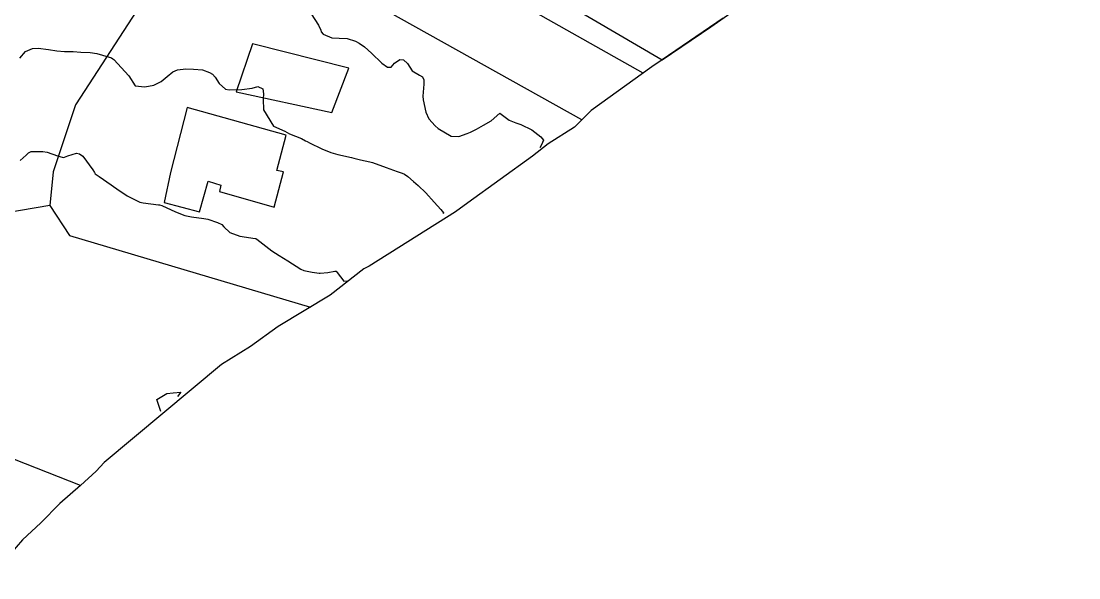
# Model space of a CAD drawing. Header units: metres. Extents: x 318500 to 325275, y 7408834 to 7428799.
# Drawn here: x 320897.7 to 321028.7, y 7414571.3 to 7414640.2 of the extents above; entities that cross this region are included whole.
import ezdxf

# ---------------------------------------------------------------- set-up
doc = ezdxf.new("R2010")
doc.units = ezdxf.units.M
doc.header["$MEASUREMENT"] = 0
for name, color, linetype in [('Area', 45, 'Continuous'), ('Cemitério', 206, 'Continuous'), ('Curvas de Nivel 1m', 11, 'Continuous'), ('Curvas de Nivel 5m', 15, 'Continuous'), ('Edificações', 30, 'Continuous'), ('Vias Primárias', 230, 'Continuous'), ('Vias Secundárias', 230, 'Continuous')]:
    doc.layers.add(name, color=color, linetype=linetype)

msp = doc.modelspace()

# ---------------------------------------------------------------- linework, layer by layer
at = {"layer": 'Area'}
msp.add_lwpolyline([(320984.61, 7414640.58), (320977.08, 7414635.44), (320975.8, 7414634.56), (320968.28, 7414629.18), (320966.21, 7414627.1), (320962.94, 7414625.06), (320961.01, 7414623.5), (320953.01, 7414617.72), (320951.45, 7414616.64), (320940.78, 7414609.88), (320940.19, 7414609.63), (320940.09, 7414609.56), (320935.94, 7414606.29), (320929.51, 7414602.42), (320926.08, 7414599.94), (320922.49, 7414597.72), (320907.95, 7414585.58), (320906.96, 7414584.51), (320905, 7414582.74), (320902.47, 7414580.52), (320900.1, 7414578.12), (320897.81, 7414576.01), (320896.25, 7414574.22)], dxfattribs=at)
at = {"layer": 'Cemitério'}
msp.add_lwpolyline([(320999.07, 7414652.27), (320981.89, 7414672.43), (320976.13, 7414671.41), (320974, 7414672.35), (320974.4, 7414673.22), (320973.13, 7414675.27), (320968.71, 7414677.95), (320967.51, 7414675.9), (320964.82, 7414677.32), (320957.32, 7414664.94), (320951.88, 7414667.7), (320944.37, 7414654.6), (320977.08, 7414635.44), (320983.09, 7414639.54), (320987.24, 7414642.42), (320991.66, 7414645.89), (320992.44, 7414646.4), (320997.3, 7414650.64), (320999.07, 7414652.27)], dxfattribs=at)
at = {"layer": 'Curvas de Nivel 1m', "flags": 128}
for points, elevation in [([(320897.5, 7414635.63), (320898.19, 7414636.47), (320899.05, 7414636.85), (320899.77, 7414636.88), (320901.05, 7414636.71), (320902.08, 7414636.54), (320903.04, 7414636.49), (320904.1, 7414636.48), (320905.04, 7414636.4), (320906.22, 7414636.33), (320907.04, 7414636.24), (320908.84, 7414635.67), (320909.03, 7414635.56), (320909.12, 7414635.48), (320911, 7414633.45), (320911.77, 7414632.22), (320912.99, 7414632.08), (320914.1, 7414632.3), (320914.99, 7414632.77), (320915.73, 7414633.39), (320916.45, 7414633.94), (320917.01, 7414634.22), (320918.04, 7414634.33), (320919.01, 7414634.3), (320920.14, 7414634.2), (320921.01, 7414633.88), (320921.35, 7414633.66), (320921.69, 7414633.31), (320922.2, 7414632.51), (320922.99, 7414631.81), (320923.41, 7414631.71), (320924.98, 7414631.75), (320926.29, 7414631.94), (320926.99, 7414632.12), (320927.6, 7414631.85), (320927.69, 7414631.23), (320927.62, 7414630.58), (320927.68, 7414629.23), (320928.92, 7414627.21), (320930.32, 7414626.59), (320930.91, 7414626.3), (320932.38, 7414625.69), (320932.9, 7414625.43), (320933.07, 7414625.33), (320933.39, 7414625.15), (320934.89, 7414624.44), (320936.02, 7414623.98), (320936.88, 7414623.74), (320938.59, 7414623.36), (320938.87, 7414623.28), (320939.69, 7414623.07), (320940.87, 7414622.82), (320941.19, 7414622.72), (320942.86, 7414622.11), (320944.23, 7414621.63), (320944.85, 7414621.43), (320945.14, 7414621.29), (320945.56, 7414620.99), (320946.25, 7414620.39), (320946.83, 7414619.87), (320947.78, 7414618.96), (320948.8, 7414617.83), (320949.63, 7414616.93), (320949.96, 7414616.52), (320949.95, 7414616.38)], 751), ([(320897.52, 7414622.97), (320898.26, 7414623.62), (320898.55, 7414623.94), (320898.88, 7414624.09), (320900.36, 7414624.11), (320900.88, 7414623.99), (320902.16, 7414623.57), (320902.87, 7414623.37), (320903.04, 7414623.38), (320903.43, 7414623.55), (320904.52, 7414623.89), (320904.87, 7414623.81), (320905.3, 7414623.52), (320906.54, 7414621.81), (320906.73, 7414621.5), (320906.77, 7414621.43), (320906.84, 7414621.34), (320907.33, 7414621), (320908.82, 7414619.96), (320909.11, 7414619.76), (320909.5, 7414619.47), (320910.81, 7414618.6), (320912.38, 7414617.84), (320912.79, 7414617.73), (320914.69, 7414617.5), (320914.79, 7414617.49), (320915.08, 7414617.4), (320916.78, 7414616.62), (320917.94, 7414616.19), (320918.77, 7414616), (320920.29, 7414615.8), (320920.77, 7414615.7), (320922, 7414615.3), (320922.51, 7414615.04), (320922.75, 7414614.75), (320923.52, 7414614.05), (320924.74, 7414613.6), (320926.65, 7414613.34), (320926.74, 7414613.31), (320926.79, 7414613.29), (320926.87, 7414613.24), (320928.72, 7414611.81), (320929.64, 7414611.2), (320930.7, 7414610.54), (320932.31, 7414609.54), (320932.68, 7414609.37), (320933.71, 7414609.14), (320934.58, 7414609.03), (320934.68, 7414609.03), (320935.64, 7414609.12), (320936.52, 7414609.26), (320936.68, 7414609.27), (320936.8, 7414609.1), (320937.61, 7414608.03), (320938.03, 7414608.1)], 752), ([(320914.95, 7414591.89), (320914.47, 7414593.4), (320915.72, 7414594.15), (320916.48, 7414594.24), (320917.44, 7414594.31), (320917.02, 7414593.77)], 753)]:
    msp.add_lwpolyline(points, dxfattribs=dict(at, elevation=elevation))
at = {"layer": 'Curvas de Nivel 5m', "elevation": 750, "flags": 128}
msp.add_lwpolyline([(320933.59, 7414641.15), (320934.5, 7414639.72), (320934.77, 7414639.13), (320934.84, 7414638.9), (320935.07, 7414638.6), (320936.14, 7414638.18), (320937.07, 7414638.12), (320938.06, 7414638.1), (320939.07, 7414637.75), (320939.51, 7414637.52), (320940.19, 7414637.06), (320941.05, 7414636.27), (320942.34, 7414635.03), (320943.02, 7414634.55), (320943.49, 7414634.55), (320943.89, 7414635.01), (320944.57, 7414635.47), (320945.04, 7414635.42), (320945.51, 7414634.99), (320946.1, 7414634.06), (320947.02, 7414633.56), (320947.37, 7414633.32), (320947.56, 7414632.96), (320947.56, 7414632.41), (320947.41, 7414630.96), (320947.44, 7414630.5), (320947.77, 7414628.96), (320948.14, 7414628.15), (320948.93, 7414627.26), (320949.3, 7414626.94), (320950.92, 7414625.99), (320951.87, 7414625.96), (320952.92, 7414626.32), (320953.32, 7414626.49), (320954.07, 7414626.87), (320954.93, 7414627.35), (320955.9, 7414627.89), (320956.95, 7414628.84), (320958.1, 7414627.98), (320958.94, 7414627.66), (320959.56, 7414627.43), (320960.93, 7414626.78), (320962.04, 7414625.89), (320962.37, 7414625.49), (320962.13, 7414624.92), (320961.92, 7414624.53)], dxfattribs=at)
at = {"layer": 'Edificações'}
for points in [[(320936.14, 7414628.9), (320938.25, 7414634.39), (320926.3, 7414637.42), (320924.3, 7414631.48), (320936.14, 7414628.9)], [(320928.98, 7414617.21), (320930.17, 7414621.56), (320929.31, 7414621.74), (320930.49, 7414626.12), (320918.24, 7414629.53), (320916.15, 7414621.49), (320915.36, 7414617.79), (320919.75, 7414616.64), (320920.83, 7414620.44), (320922.41, 7414619.94), (320922.23, 7414619.15), (320928.98, 7414617.21)]]:
    msp.add_lwpolyline(points, close=True, dxfattribs=at)
at = {"layer": 'Vias Primárias'}
for points in [[(321109.37, 7414841.13, 0), (321121.45, 7414845.47, -0.165445)], [(320967.11, 7414628.01), (320932.72, 7414647.23), (320911.86, 7414659.06), (320912.69, 7414660.78), (320882.44, 7414679.41, 0.130286)]]:
    msp.add_lwpolyline(points, format="xyb", dxfattribs=at)
msp.add_lwpolyline([(320974.69, 7414633.77), (320952.58, 7414646.31)], dxfattribs=at)
at = {"layer": 'Vias Secundárias'}
for points in [[(320918.24, 7414655.44), (320913.08, 7414643.22), (320904.38, 7414629.86), (320901.62, 7414621.59), (320901.23, 7414617.41), (320903.64, 7414613.68), (320933.52, 7414604.83)], [(320901.23, 7414617.41), (320893.65, 7414616.15), (320882.19, 7414607.97), (320869.72, 7414596.94), (320856.15, 7414586.58)], [(320905, 7414582.74), (320888.63, 7414589.19), (320881.24, 7414589.73), (320856.15, 7414586.58), (320832.49, 7414580.24), (320789.76, 7414549.72), (320715.12, 7414490.06), (320689.86, 7414480.71), (320673.64, 7414472.93), (320645.75, 7414439.92), (320639.22, 7414425.04), (320633.43, 7414406.9), (320638.11, 7414394.73), (320654.36, 7414372.73)]]:
    msp.add_lwpolyline(points, dxfattribs=at)

doc.saveas('drawing.dxf')
